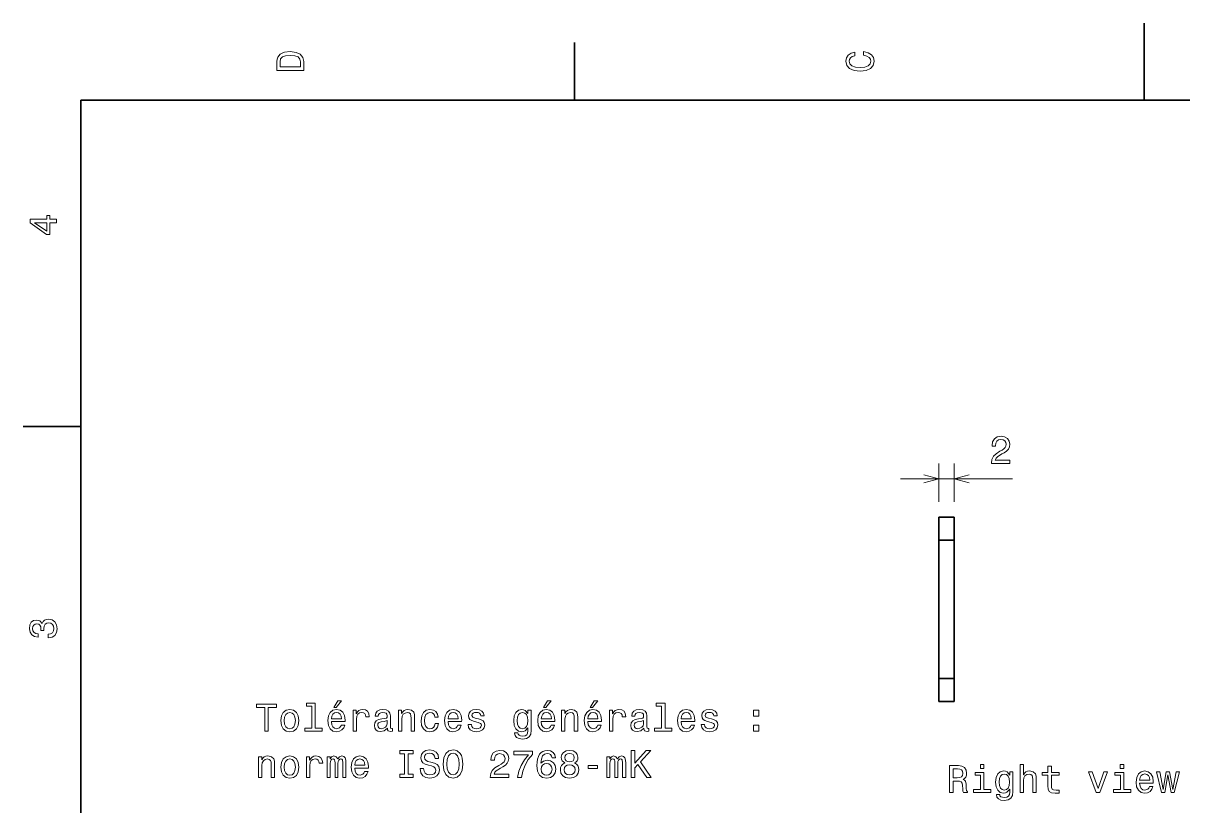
# Model space of a CAD drawing. Extents: x 0 to 297, y 0 to 210.
# Drawn here: x 2.5 to 153.5, y 108.1 to 210 of the extents above; entities that cross this region are included whole.
import ezdxf

# ---------------------------------------------------------------- set-up
doc = ezdxf.new("R2010")
doc.units = 0

msp = doc.modelspace()

# ---------------------------------------------------------------- linework, layer by layer
at = {"color": 7, "lineweight": 35, "ltscale": 0.25}
msp.add_line((148.5, 200), (148.5, 210), dxfattribs=at)
at = {"color": 7, "lineweight": 35, "ltscale": 0.1875}
for p, q in [((74.300003, 200), (74.300003, 207.5)), ((10, 157.5), (2.5, 157.5))]:
    msp.add_line(p, q, dxfattribs=at)
at = {"color": 7, "lineweight": 35}
for p, q in [((287, 200), (10, 200)), ((10, 200), (10, 10))]:
    msp.add_line(p, q, dxfattribs=at)
at = {"color": 7, "lineweight": 13, "ltscale": 0.124814}
for p, q in [((121.736954, 147.700104), (121.736954, 152.692673)), ((123.736954, 147.700104), (123.736954, 152.692673))]:
    msp.add_line(p, q, dxfattribs=at)
at = {"color": 7, "lineweight": 13, "ltscale": 0.364952}
msp.add_line((116.736954, 150.692673), (131.335037, 150.692673), dxfattribs=at)
at = {"color": 7, "lineweight": 35, "ltscale": 0.075}
for p, q in [((121.736954, 142.700104), (121.736954, 145.700104)), ((123.736954, 142.700104), (123.736954, 145.700104)), ((121.736954, 121.700104), (121.736954, 124.700104)), ((123.736954, 121.700104), (123.736954, 124.700104))]:
    msp.add_line(p, q, dxfattribs=at)
at = {"color": 7, "lineweight": 35, "ltscale": 0.05}
for p, q in [((121.736954, 145.700104), (123.736954, 145.700104)), ((123.736954, 142.700104), (121.736954, 142.700104)), ((123.736954, 124.700104), (121.736954, 124.700104)), ((121.736954, 121.700104), (123.736954, 121.700104))]:
    msp.add_line(p, q, dxfattribs=at)
at = {"color": 7, "lineweight": 35, "ltscale": 0.45}
for p, q in [((121.736954, 124.700104), (121.736954, 142.700104)), ((123.736954, 124.700104), (123.736954, 142.700104))]:
    msp.add_line(p, q, dxfattribs=at)
at = {"color": 7, "lineweight": 13}
for points in [[(35.533215, 204.994965), (35.533215, 203.829971), (39.033215, 203.829971), (39.033215, 204.994965), (38.922264, 205.544678), (38.584366, 205.953171), (38.034657, 206.205338), (37.283215, 206.296112), (36.516644, 206.215424), (36.21405, 206.114563), (35.971977, 205.973343), (35.644165, 205.56485), (35.563473, 205.297562)], [(35.951801, 204.959656), (36.027451, 205.342941), (36.259438, 205.605194), (36.672985, 205.761536), (37.283215, 205.811966), (37.873272, 205.756485), (38.286816, 205.600143), (38.533936, 205.332855), (38.614628, 204.959656), (38.614628, 204.298996), (35.951801, 204.298996)], [(111.93206, 205.817017), (112.35569, 205.716141), (112.658287, 205.549713), (112.844887, 205.317734), (112.905403, 205.045395), (112.814629, 204.71759), (112.54229, 204.460388), (112.098488, 204.28891), (111.483215, 204.233429), (110.872986, 204.28891), (110.424141, 204.455338), (110.151802, 204.71254), (110.055984, 205.045395), (110.106415, 205.287476), (110.247627, 205.494247), (110.474571, 205.655624), (110.787247, 205.766571), (110.787247, 206.245682), (110.308144, 206.094391), (109.94503, 205.832138), (109.718086, 205.474075), (109.637398, 205.045395), (109.763474, 204.510818), (110.116501, 204.10231), (110.696472, 203.840057), (111.483215, 203.749283), (112.269958, 203.840057), (112.84993, 204.10231), (113.208, 204.510818), (113.329041, 205.045395), (113.233215, 205.51442), (112.965927, 205.892654), (112.527161, 206.159943), (111.93206, 206.301163)], [(6.833213, 184.02739), (6.833213, 184.481277), (5.965778, 184.481277), (5.965778, 184.98056), (5.56232, 184.98056), (5.56232, 184.481277), (3.408862, 184.481277), (3.408862, 184.022339), (5.521974, 182.489197), (5.965778, 182.489197), (5.965778, 184.02739)], [(5.56232, 182.912827), (3.993876, 184.02739), (5.56232, 184.02739)], [(128.586487, 152.692673), (130.992111, 152.692673), (130.992111, 153.126389), (129.090805, 153.126389), (129.196716, 153.363419), (129.378265, 153.560104), (129.938065, 153.918182), (130.235626, 154.069473), (130.568481, 154.286331), (130.805511, 154.538498), (130.941666, 154.836044), (130.992111, 155.173935), (130.906372, 155.597565), (130.669342, 155.93042), (130.306229, 156.142242), (129.837204, 156.217896), (129.353058, 156.132156), (128.984894, 155.895126), (128.747864, 155.516876), (128.667175, 155.017609), (128.667175, 154.946991), (129.126114, 154.946991), (129.126114, 154.987335), (129.171494, 155.330276), (129.307663, 155.582443), (129.524521, 155.74382), (129.811996, 155.799301), (130.104492, 155.748871), (130.32135, 155.622787), (130.46257, 155.426102), (130.513, 155.178986), (130.477692, 154.946991), (130.381866, 154.750305), (130.22049, 154.578842), (129.998596, 154.427536), (129.701035, 154.266159), (129.206802, 153.953476), (128.858826, 153.620621), (128.652054, 153.217163), (128.586487, 152.707809)], [(5.73379, 129.979111), (5.769093, 129.979111), (6.253242, 130.059799), (6.616354, 130.296829), (6.848343, 130.670029), (6.934078, 131.164276), (6.848343, 131.688766), (6.626441, 132.082138), (6.273415, 132.334305), (5.819525, 132.425079), (5.521974, 132.384735), (5.279899, 132.273788), (5.0933, 132.092224), (4.957133, 131.850143), (4.684798, 132.177963), (4.251081, 132.293961), (3.857709, 132.218307), (3.560158, 132.00145), (3.373559, 131.648422), (3.307997, 131.164276), (3.388689, 130.710388), (3.610591, 130.362396), (3.963617, 130.135452), (4.432637, 130.059799), (4.46794, 130.059799), (4.46794, 130.508652), (4.145173, 130.548996), (3.913184, 130.680115), (3.771974, 130.891937), (3.721542, 131.189484), (3.761888, 131.451736), (3.867795, 131.643372), (4.039265, 131.759369), (4.271254, 131.804764), (4.518372, 131.759369), (4.684798, 131.638336), (4.785663, 131.426514), (4.815922, 131.139053), (4.810879, 130.942368), (5.209294, 130.942368), (5.199208, 131.189484), (5.244596, 131.507217), (5.365634, 131.744247), (5.56232, 131.885452), (5.819525, 131.935883), (6.112032, 131.880417), (6.328891, 131.734161), (6.465058, 131.502167), (6.510447, 131.194534), (6.460014, 130.876801), (6.308718, 130.644821), (6.066643, 130.498566), (5.73379, 130.443085)], [(33.956127, 117.843475), (34.420105, 117.843475), (34.420105, 120.919846), (35.479183, 120.919846), (35.479183, 121.343475), (32.892006, 121.343475), (32.892006, 120.919846), (33.956127, 120.919846)], [(40.098778, 121.091316), (40.098778, 118.216675), (39.185955, 118.216675), (39.185955, 117.843475), (41.450363, 117.843475), (41.450363, 118.216675), (40.542583, 118.216675), (40.542583, 121.464516), (39.402813, 121.464516), (39.402813, 121.091316)], [(42.948204, 120.919846), (43.245754, 120.919846), (43.946762, 121.777191), (43.452526, 121.777191)], [(70.272408, 120.919846), (70.569962, 120.919846), (71.270966, 121.777191), (70.776733, 121.777191)], [(76.344452, 120.919846), (76.641998, 120.919846), (77.34301, 121.777191), (76.84877, 121.777191)], [(85.639114, 121.091316), (85.639114, 118.216675), (84.726295, 118.216675), (84.726295, 117.843475), (86.990707, 117.843475), (86.990707, 118.216675), (86.082924, 118.216675), (86.082924, 121.464516), (84.943153, 121.464516), (84.943153, 121.091316)], [(36.049068, 119.195061), (36.129761, 118.579788), (36.361748, 118.125893), (36.729904, 117.843475), (37.22414, 117.747658), (37.713333, 117.843475), (38.08149, 118.12085), (38.313477, 118.574745), (38.399212, 119.195061), (38.313477, 119.810333), (38.08149, 120.269264), (37.713333, 120.546646), (37.22414, 120.647507), (36.729904, 120.546646), (36.361748, 120.264221), (36.129761, 119.810333)], [(36.502956, 119.200104), (36.548347, 119.653992), (36.689556, 119.981804), (36.916504, 120.183533), (37.22414, 120.254135), (37.526733, 120.183533), (37.753677, 119.986847), (37.89489, 119.653992), (37.94532, 119.200104), (37.89489, 118.741173), (37.753677, 118.408318), (37.526733, 118.206589), (37.22414, 118.141029), (36.916504, 118.206589), (36.689556, 118.408318), (36.548347, 118.741173)], [(42.640564, 119.068977), (44.415783, 119.068977), (44.420826, 119.275749), (44.340134, 119.855721), (44.118233, 120.289444), (43.765205, 120.551689), (43.296185, 120.647507), (42.837254, 120.546646), (42.484226, 120.264221), (42.257282, 119.80529), (42.17659, 119.200104), (42.252239, 118.579788), (42.479183, 118.125893), (42.827164, 117.843475), (43.281055, 117.747658), (43.674427, 117.813217), (43.997192, 117.984688), (44.234226, 118.257019), (44.370392, 118.620132), (43.931633, 118.620132), (43.840855, 118.418404), (43.709732, 118.267105), (43.336533, 118.146072), (43.049068, 118.201546), (42.832207, 118.378059), (42.690998, 118.66552), (42.640564, 119.053848)], [(42.640564, 119.442177), (42.696041, 119.790161), (42.832207, 120.047363), (43.038982, 120.203705), (43.311317, 120.259178), (43.578606, 120.203705), (43.785378, 120.047363), (43.911461, 119.790161), (43.956848, 119.442177)], [(45.454689, 117.843475), (45.898491, 117.843475), (45.898491, 119.391747), (45.943878, 119.764946), (46.080048, 120.032234), (46.301949, 120.193619), (46.599499, 120.249092), (46.821404, 120.213791), (46.987827, 120.11293), (47.088692, 119.94146), (47.123997, 119.709473), (47.572845, 119.709473), (47.512325, 120.117973), (47.345898, 120.410477), (47.06852, 120.58699), (46.690277, 120.647507), (46.433075, 120.607162), (46.21117, 120.506302), (46.014484, 120.334831), (45.858147, 120.102844), (45.858147, 120.551689), (45.454689, 120.551689)], [(49.933075, 118.196503), (49.933075, 118.181374), (49.95829, 118.009903), (50.033936, 117.888863), (50.351662, 117.793045), (50.598778, 117.833389), (50.598778, 118.176331), (50.492874, 118.161201), (50.351662, 118.226761), (50.326447, 118.42849), (50.326447, 119.830505), (50.265926, 120.188576), (50.089417, 120.440735), (49.781776, 120.592033), (49.348061, 120.647507), (48.924431, 120.58699), (48.611748, 120.41552), (48.415062, 120.148232), (48.349503, 119.795204), (48.349503, 119.764946), (48.747917, 119.764946), (48.783218, 119.976761), (48.894169, 120.128059), (49.075726, 120.218834), (49.332932, 120.254135), (49.580048, 120.22892), (49.756561, 120.153275), (49.862469, 120.022148), (49.897774, 119.840591), (49.877598, 119.628777), (49.796906, 119.522873), (49.595177, 119.472435), (49.216934, 119.432091), (48.783218, 119.341316), (48.475582, 119.179932), (48.294025, 118.927773), (48.238548, 118.554573), (48.288982, 118.221718), (48.44532, 117.974602), (48.697483, 117.81826), (49.045464, 117.762787), (49.514488, 117.86869)], [(51.360306, 117.843475), (51.804111, 117.843475), (51.804111, 119.406876), (51.849503, 119.764946), (51.995754, 120.027191), (52.222698, 120.188576), (52.525291, 120.249092), (52.767368, 120.198662), (52.918663, 120.062492), (52.994312, 119.835548), (53.019531, 119.532959), (53.019531, 117.843475), (53.463333, 117.843475), (53.463333, 119.623734), (53.443161, 119.981804), (53.352383, 120.279358), (53.054832, 120.551689), (52.590855, 120.647507), (52.333649, 120.612206), (52.116791, 120.516388), (51.930191, 120.355003), (51.783936, 120.138145), (51.783936, 120.551689), (51.360306, 120.551689)], [(56.121117, 119.653992), (56.559875, 119.653992), (56.469097, 120.057449), (56.252239, 120.375175), (55.914345, 120.571861), (55.475582, 120.647507), (54.991432, 120.546646), (54.623276, 120.264221), (54.391289, 119.80529), (54.310596, 119.190018), (54.386246, 118.579788), (54.61319, 118.125893), (54.97126, 117.843475), (55.460453, 117.747658), (55.894173, 117.823303), (56.232067, 118.035118), (56.464054, 118.367973), (56.564919, 118.811775), (56.141289, 118.811775), (56.065639, 118.529358), (55.924431, 118.317535), (55.722702, 118.186417), (55.475582, 118.146072), (55.167946, 118.211632), (54.946045, 118.413361), (54.809875, 118.741173), (54.764488, 119.205147), (54.809875, 119.659035), (54.951088, 119.986847), (55.178032, 120.188576), (55.475582, 120.259178), (55.737831, 120.213791), (55.934517, 120.097801), (56.065639, 119.906158)], [(57.820683, 119.068977), (59.595898, 119.068977), (59.600941, 119.275749), (59.520248, 119.855721), (59.298347, 120.289444), (58.94532, 120.551689), (58.476303, 120.647507), (58.017368, 120.546646), (57.664345, 120.264221), (57.437397, 119.80529), (57.356705, 119.200104), (57.432354, 118.579788), (57.659298, 118.125893), (58.007282, 117.843475), (58.461174, 117.747658), (58.854546, 117.813217), (59.177311, 117.984688), (59.414345, 118.257019), (59.550507, 118.620132), (59.111748, 118.620132), (59.020969, 118.418404), (58.889847, 118.267105), (58.516647, 118.146072), (58.229183, 118.201546), (58.012325, 118.378059), (57.871117, 118.66552), (57.820683, 119.053848)], [(57.820683, 119.442177), (57.87616, 119.790161), (58.012325, 120.047363), (58.219097, 120.203705), (58.491432, 120.259178), (58.75872, 120.203705), (58.965492, 120.047363), (59.091576, 119.790161), (59.136963, 119.442177)], [(61.794746, 119.422005), (61.36607, 119.522873), (61.048347, 119.638863), (60.94244, 119.875893), (60.972698, 120.04232), (61.078606, 120.163361), (61.250076, 120.239006), (61.497192, 120.269264), (61.734226, 120.239006), (61.920826, 120.148232), (62.041862, 120.012062), (62.092293, 119.830505), (62.526012, 119.830505), (62.526012, 119.840591), (62.450363, 120.168404), (62.243591, 120.425606), (61.920826, 120.58699), (61.497192, 120.647507), (61.06852, 120.58699), (60.75584, 120.420563), (60.559155, 120.173447), (60.498634, 119.860764), (60.544022, 119.558174), (60.685234, 119.346359), (60.917221, 119.195061), (61.255119, 119.089149), (61.749355, 118.968117), (62.051949, 118.842033), (62.132641, 118.741173), (62.162903, 118.589874), (62.117512, 118.403275), (61.996475, 118.262062), (61.799789, 118.171288), (61.53754, 118.141029), (61.260162, 118.171288), (61.058434, 118.277191), (60.922264, 118.448662), (60.866791, 118.685692), (60.438118, 118.685692), (60.50872, 118.282234), (60.715492, 117.989731), (61.043304, 117.813217), (61.497192, 117.747658), (61.97126, 117.813217), (62.319241, 117.989731), (62.531055, 118.272148), (62.606705, 118.640305), (62.551231, 118.958031), (62.39489, 119.174889), (62.137684, 119.316101)], [(68.648491, 117.964516), (68.648491, 120.551689), (68.224854, 120.551689), (68.224854, 120.11293), (67.876877, 120.511345), (67.665054, 120.612206), (67.428024, 120.647507), (66.999359, 120.546646), (66.666504, 120.264221), (66.449646, 119.810333), (66.373993, 119.200104), (66.449646, 118.584831), (66.666504, 118.130936), (66.999359, 117.843475), (67.428024, 117.747658), (67.670105, 117.782959), (67.871834, 117.873734), (68.224854, 118.257019), (68.224854, 117.873734), (68.184509, 117.571144), (68.073563, 117.354279), (67.86174, 117.228203), (67.544022, 117.182816), (67.266647, 117.213074), (67.069962, 117.288719), (66.953964, 117.419846), (66.918663, 117.596359), (66.48999, 117.596359), (66.48999, 117.576187), (66.55555, 117.253418), (66.757278, 117.011345), (67.080048, 116.855003), (67.518806, 116.79953), (68.043304, 116.875175), (68.391281, 117.08699), (68.587967, 117.455147)], [(66.832932, 119.200104), (66.878311, 119.648949), (67.014481, 119.981804), (67.226303, 120.17849), (67.50872, 120.249092), (67.806274, 120.17849), (68.028168, 119.981804), (68.164337, 119.648949), (68.214767, 119.200104), (68.164337, 118.741173), (68.028168, 118.413361), (67.806274, 118.211632), (67.50872, 118.146072), (67.226303, 118.211632), (67.014481, 118.413361), (66.878311, 118.746216)], [(69.964767, 119.068977), (71.73999, 119.068977), (71.745026, 119.275749), (71.664337, 119.855721), (71.442436, 120.289444), (71.089409, 120.551689), (70.620392, 120.647507), (70.161453, 120.546646), (69.808426, 120.264221), (69.581482, 119.80529), (69.500793, 119.200104), (69.576447, 118.579788), (69.803391, 118.125893), (70.151367, 117.843475), (70.605255, 117.747658), (70.998634, 117.813217), (71.321396, 117.984688), (71.558426, 118.257019), (71.694595, 118.620132), (71.255836, 118.620132), (71.165054, 118.418404), (71.033936, 118.267105), (70.660736, 118.146072), (70.373276, 118.201546), (70.156418, 118.378059), (70.015198, 118.66552), (69.964767, 119.053848)], [(69.964767, 119.442177), (70.020248, 119.790161), (70.156418, 120.047363), (70.36319, 120.203705), (70.635521, 120.259178), (70.902817, 120.203705), (71.109589, 120.047363), (71.235664, 119.790161), (71.281052, 119.442177)], [(72.612465, 117.843475), (73.056267, 117.843475), (73.056267, 119.406876), (73.101654, 119.764946), (73.24791, 120.027191), (73.474854, 120.188576), (73.777451, 120.249092), (74.019524, 120.198662), (74.170822, 120.062492), (74.246475, 119.835548), (74.271683, 119.532959), (74.271683, 117.843475), (74.715492, 117.843475), (74.715492, 119.623734), (74.695313, 119.981804), (74.604538, 120.279358), (74.306992, 120.551689), (73.843018, 120.647507), (73.585808, 120.612206), (73.36895, 120.516388), (73.18235, 120.355003), (73.036095, 120.138145), (73.036095, 120.551689), (72.612465, 120.551689)], [(76.036819, 119.068977), (77.812027, 119.068977), (77.817078, 119.275749), (77.736382, 119.855721), (77.514481, 120.289444), (77.161453, 120.551689), (76.692436, 120.647507), (76.233505, 120.546646), (75.880478, 120.264221), (75.653534, 119.80529), (75.572838, 119.200104), (75.648483, 118.579788), (75.875427, 118.125893), (76.223419, 117.843475), (76.677307, 117.747658), (77.070679, 117.813217), (77.393448, 117.984688), (77.630478, 118.257019), (77.766647, 118.620132), (77.327881, 118.620132), (77.237106, 118.418404), (77.10598, 118.267105), (76.73278, 118.146072), (76.445313, 118.201546), (76.228455, 118.378059), (76.08725, 118.66552), (76.036819, 119.053848)], [(76.036819, 119.442177), (76.092285, 119.790161), (76.228455, 120.047363), (76.435226, 120.203705), (76.707565, 120.259178), (76.974854, 120.203705), (77.181625, 120.047363), (77.307709, 119.790161), (77.353096, 119.442177)], [(78.850937, 117.843475), (79.294739, 117.843475), (79.294739, 119.391747), (79.340134, 119.764946), (79.476295, 120.032234), (79.698196, 120.193619), (79.995743, 120.249092), (80.217651, 120.213791), (80.384079, 120.11293), (80.48494, 119.94146), (80.520248, 119.709473), (80.969086, 119.709473), (80.908569, 120.117973), (80.742142, 120.410477), (80.464767, 120.58699), (80.086525, 120.647507), (79.829323, 120.607162), (79.607422, 120.506302), (79.410736, 120.334831), (79.254395, 120.102844), (79.254395, 120.551689), (78.850937, 120.551689)], [(83.329315, 118.196503), (83.329315, 118.181374), (83.354538, 118.009903), (83.430183, 117.888863), (83.74791, 117.793045), (83.995026, 117.833389), (83.995026, 118.176331), (83.889114, 118.161201), (83.74791, 118.226761), (83.722687, 118.42849), (83.722687, 119.830505), (83.66217, 120.188576), (83.485657, 120.440735), (83.178024, 120.592033), (82.744308, 120.647507), (82.320679, 120.58699), (82.007996, 120.41552), (81.81131, 120.148232), (81.745743, 119.795204), (81.745743, 119.764946), (82.144165, 119.764946), (82.179466, 119.976761), (82.290421, 120.128059), (82.47197, 120.218834), (82.729172, 120.254135), (82.976295, 120.22892), (83.152809, 120.153275), (83.258713, 120.022148), (83.294022, 119.840591), (83.273849, 119.628777), (83.193153, 119.522873), (82.991425, 119.472435), (82.613182, 119.432091), (82.179466, 119.341316), (81.871826, 119.179932), (81.690277, 118.927773), (81.634796, 118.554573), (81.685226, 118.221718), (81.841568, 117.974602), (82.093735, 117.81826), (82.441711, 117.762787), (82.910736, 117.86869)], [(88.180908, 119.068977), (89.956116, 119.068977), (89.961166, 119.275749), (89.88047, 119.855721), (89.658569, 120.289444), (89.305542, 120.551689), (88.836525, 120.647507), (88.377594, 120.546646), (88.024567, 120.264221), (87.797623, 119.80529), (87.716927, 119.200104), (87.792572, 118.579788), (88.019516, 118.125893), (88.367508, 117.843475), (88.821396, 117.747658), (89.214767, 117.813217), (89.537537, 117.984688), (89.774567, 118.257019), (89.910736, 118.620132), (89.47197, 118.620132), (89.381195, 118.418404), (89.250069, 118.267105), (88.876869, 118.146072), (88.589401, 118.201546), (88.372543, 118.378059), (88.231339, 118.66552), (88.180908, 119.053848)], [(88.180908, 119.442177), (88.236374, 119.790161), (88.372543, 120.047363), (88.579315, 120.203705), (88.851654, 120.259178), (89.118942, 120.203705), (89.325714, 120.047363), (89.451797, 119.790161), (89.497185, 119.442177)], [(92.154968, 119.422005), (91.726288, 119.522873), (91.408569, 119.638863), (91.302658, 119.875893), (91.332916, 120.04232), (91.438828, 120.163361), (91.610298, 120.239006), (91.857414, 120.269264), (92.094452, 120.239006), (92.281052, 120.148232), (92.402084, 120.012062), (92.452515, 119.830505), (92.88623, 119.830505), (92.88623, 119.840591), (92.810585, 120.168404), (92.603813, 120.425606), (92.281052, 120.58699), (91.857414, 120.647507), (91.428741, 120.58699), (91.116058, 120.420563), (90.919373, 120.173447), (90.858856, 119.860764), (90.904251, 119.558174), (91.045456, 119.346359), (91.277443, 119.195061), (91.615341, 119.089149), (92.109573, 118.968117), (92.41217, 118.842033), (92.492859, 118.741173), (92.523117, 118.589874), (92.477737, 118.403275), (92.356697, 118.262062), (92.160011, 118.171288), (91.897766, 118.141029), (91.620384, 118.171288), (91.418655, 118.277191), (91.282486, 118.448662), (91.227013, 118.685692), (90.79834, 118.685692), (90.868942, 118.282234), (91.075714, 117.989731), (91.403526, 117.813217), (91.857414, 117.747658), (92.331482, 117.813217), (92.679459, 117.989731), (92.891281, 118.272148), (92.966927, 118.640305), (92.911453, 118.958031), (92.755112, 119.174889), (92.49791, 119.316101)], [(97.596611, 119.800247), (98.292572, 119.800247), (98.292572, 120.551689), (97.596611, 120.551689)], [(49.882641, 118.791603), (49.822121, 118.529358), (49.66074, 118.327621), (49.418663, 118.196503), (49.121117, 118.151115), (48.929474, 118.176331), (48.793304, 118.257019), (48.707569, 118.398232), (48.682354, 118.594917), (48.702526, 118.771431), (48.783218, 118.897507), (49.105984, 119.038719), (49.514488, 119.099236), (49.882641, 119.220276)], [(83.278885, 118.791603), (83.218369, 118.529358), (83.056992, 118.327621), (82.814911, 118.196503), (82.517365, 118.151115), (82.325714, 118.176331), (82.189552, 118.257019), (82.103821, 118.398232), (82.078598, 118.594917), (82.09877, 118.771431), (82.179466, 118.897507), (82.502228, 119.038719), (82.910736, 119.099236), (83.278885, 119.220276)], [(97.596611, 117.843475), (98.292572, 117.843475), (98.292572, 118.594917), (97.596611, 118.594917)], [(52.172264, 112.220276), (51.526733, 112.220276), (51.526733, 111.796646), (53.281776, 111.796646), (53.281776, 112.220276), (52.636246, 112.220276), (52.636246, 114.873016), (53.281776, 114.873016), (53.281776, 115.296646), (51.526733, 115.296646), (51.526733, 114.873016), (52.172264, 114.873016)], [(54.643448, 112.951546), (54.184517, 112.951546), (54.285378, 112.416962), (54.537544, 112.02359), (54.925873, 111.78656), (55.450363, 111.700829), (55.969818, 111.781517), (56.358147, 112.003418), (56.605263, 112.351402), (56.696045, 112.810333), (56.620396, 113.223877), (56.408577, 113.491173), (56.065639, 113.667686), (55.606705, 113.798805), (55.213333, 113.89463), (54.956131, 114.005577), (54.809875, 114.166962), (54.764488, 114.419128), (54.809875, 114.646072), (54.941002, 114.817543), (55.142731, 114.933533), (55.420105, 114.973877), (55.70253, 114.923447), (55.924431, 114.787277), (56.070683, 114.560333), (56.141289, 114.252701), (56.60022, 114.252701), (56.60022, 114.262787), (56.519531, 114.736847), (56.282501, 115.089874), (55.909302, 115.311775), (55.404976, 115.387421), (54.951088, 115.311775), (54.598061, 115.09996), (54.371117, 114.772148), (54.290424, 114.348518), (54.355988, 113.970276), (54.54763, 113.713074), (54.85022, 113.541603), (55.263767, 113.410477), (55.672268, 113.294487), (55.979904, 113.183533), (56.166504, 113.022148), (56.232067, 112.759903), (56.171547, 112.492615), (56.015205, 112.290886), (55.778175, 112.164803), (55.470539, 112.124458), (55.127602, 112.179932), (54.865349, 112.341316), (54.698925, 112.603561)], [(57.180191, 113.546646), (57.270969, 112.759903), (57.533218, 112.179932), (57.941719, 111.821861), (58.476303, 111.700829), (59.00584, 111.821861), (59.419388, 112.179932), (59.67659, 112.759903), (59.772411, 113.546646), (59.67659, 114.328346), (59.565639, 114.646072), (59.419388, 114.908318), (59.00584, 115.266388), (58.753677, 115.357162), (58.476303, 115.392471), (57.936676, 115.266388), (57.528175, 114.913361), (57.270969, 114.333389)], [(57.664345, 113.546646), (57.719818, 114.156876), (57.886246, 114.605721), (58.143448, 114.878059), (58.476303, 114.973877), (58.804111, 114.878059), (59.061317, 114.600677), (59.227745, 114.151833), (59.288261, 113.546646), (59.227745, 112.936417), (59.061317, 112.487572), (58.804111, 112.215233), (58.476303, 112.124458), (58.143448, 112.215233), (57.886246, 112.487572), (57.719818, 112.931374)], [(63.317799, 111.796646), (65.723419, 111.796646), (65.723419, 112.230362), (63.822121, 112.230362), (63.928028, 112.467392), (64.109589, 112.664078), (64.669388, 113.022148), (64.966934, 113.173447), (65.299789, 113.390305), (65.536819, 113.642471), (65.672989, 113.940018), (65.723419, 114.277916), (65.63768, 114.701546), (65.40065, 115.034401), (65.037537, 115.246216), (64.56852, 115.321861), (64.084366, 115.23613), (63.716213, 114.999092), (63.479179, 114.620857), (63.398491, 114.121574), (63.398491, 114.050972), (63.857422, 114.050972), (63.857422, 114.091316), (63.902813, 114.434258), (64.038979, 114.686417), (64.255836, 114.847801), (64.543304, 114.903275), (64.835815, 114.852844), (65.052673, 114.726761), (65.193878, 114.530075), (65.244308, 114.282959), (65.209007, 114.050972), (65.11319, 113.854286), (64.951805, 113.682816), (64.729904, 113.531517), (64.43235, 113.370132), (63.938118, 113.057449), (63.590134, 112.724602), (63.383362, 112.321144), (63.317799, 111.811775)], [(66.883362, 111.796646), (67.392731, 111.796646), (67.559151, 112.628777), (67.851654, 113.405434), (68.265205, 114.126617), (68.804825, 114.802406), (68.804825, 115.221001), (66.404251, 115.221001), (66.404251, 114.762062), (68.320679, 114.762062), (67.765923, 114.08123), (67.347336, 113.370132), (67.054825, 112.613647)], [(71.830765, 114.353561), (71.73494, 114.762062), (71.513046, 115.064659), (71.170105, 115.256302), (70.726303, 115.321861), (70.428749, 115.28656), (70.171539, 115.190735), (69.944595, 115.034401), (69.75296, 114.8125), (69.601654, 114.535118), (69.490707, 114.19722), (69.420105, 113.798805), (69.399933, 113.34996), (69.480621, 112.63382), (69.727737, 112.114372), (70.12616, 111.801689), (70.670822, 111.695778), (71.160019, 111.78656), (71.533218, 112.02359), (71.775284, 112.39679), (71.861023, 112.870857), (71.775284, 113.34996), (71.543304, 113.718117), (71.185226, 113.950104), (70.741425, 114.030792), (70.262321, 113.929932), (69.904251, 113.642471), (69.979904, 114.19722), (70.141281, 114.595634), (70.388397, 114.832672), (70.731339, 114.913361), (70.983505, 114.873016), (71.17514, 114.767105), (71.301224, 114.590591), (71.366791, 114.353561)], [(73.031052, 113.682816), (72.773849, 113.541603), (72.597336, 113.344917), (72.486389, 113.097801), (72.45108, 112.800247), (72.531769, 112.351402), (72.763763, 112.003418), (73.141998, 111.781517), (73.656418, 111.695778), (74.165779, 111.781517), (74.544022, 112.003418), (74.776009, 112.351402), (74.86174, 112.800247), (74.821396, 113.097801), (74.715492, 113.344917), (74.533936, 113.541603), (74.281769, 113.682816), (74.483505, 113.803848), (74.62471, 113.970276), (74.710449, 114.172005), (74.740707, 114.419128), (74.660019, 114.777191), (74.448196, 115.064659), (74.105255, 115.251259), (73.656418, 115.321861), (73.202522, 115.251259), (72.859581, 115.064659), (72.642723, 114.777191), (72.567078, 114.419128), (72.592293, 114.172005), (72.678024, 113.970276)], [(73.046181, 114.378777), (73.086533, 114.600677), (73.207565, 114.772148), (73.399208, 114.878059), (73.656418, 114.918404), (73.908569, 114.878059), (74.10022, 114.772148), (74.221252, 114.600677), (74.266647, 114.378777), (74.221252, 114.151833), (74.10022, 113.975319), (73.908569, 113.859329), (73.656418, 113.82402), (73.399208, 113.864372), (73.207565, 113.975319), (73.086533, 114.151833)], [(81.670097, 111.796646), (82.134079, 111.796646), (82.134079, 113.04232), (82.547623, 113.48613), (83.722687, 111.796646), (84.287537, 111.796646), (82.875427, 113.82402), (84.247192, 115.296646), (83.631912, 115.296646), (82.134079, 113.677773), (82.134079, 115.296646), (81.670097, 115.296646)], [(33.144169, 111.796646), (33.587971, 111.796646), (33.587971, 113.360046), (33.633362, 113.718117), (33.779613, 113.980362), (34.006561, 114.141747), (34.309155, 114.202263), (34.551228, 114.151833), (34.702526, 114.015663), (34.778175, 113.788719), (34.803391, 113.48613), (34.803391, 111.796646), (35.247192, 111.796646), (35.247192, 113.576904), (35.22702, 113.934975), (35.136242, 114.232529), (34.838692, 114.50486), (34.374718, 114.600677), (34.117512, 114.565376), (33.900654, 114.469559), (33.714054, 114.308174), (33.567799, 114.091316), (33.567799, 114.50486), (33.144169, 114.50486)], [(36.049068, 113.148232), (36.129761, 112.532959), (36.361748, 112.079063), (36.729904, 111.796646), (37.22414, 111.700829), (37.713333, 111.796646), (38.08149, 112.07402), (38.313477, 112.527916), (38.399212, 113.148232), (38.313477, 113.763504), (38.08149, 114.222435), (37.713333, 114.499817), (37.22414, 114.600677), (36.729904, 114.499817), (36.361748, 114.217392), (36.129761, 113.763504)], [(36.502956, 113.153275), (36.548347, 113.607162), (36.689556, 113.934975), (36.916504, 114.136703), (37.22414, 114.207306), (37.526733, 114.136703), (37.753677, 113.940018), (37.89489, 113.607162), (37.94532, 113.153275), (37.89489, 112.694344), (37.753677, 112.361488), (37.526733, 112.15976), (37.22414, 112.0942), (36.916504, 112.15976), (36.689556, 112.361488), (36.548347, 112.694344)], [(39.382641, 111.796646), (39.826447, 111.796646), (39.826447, 113.344917), (39.871834, 113.718117), (40.008003, 113.985405), (40.229904, 114.14679), (40.527454, 114.202263), (40.749355, 114.166962), (40.915783, 114.066101), (41.016647, 113.89463), (41.051949, 113.662643), (41.500797, 113.662643), (41.440277, 114.071144), (41.273849, 114.363647), (40.996475, 114.540161), (40.618233, 114.600677), (40.361027, 114.560333), (40.139126, 114.459473), (39.94244, 114.288002), (39.786098, 114.056015), (39.786098, 114.50486), (39.382641, 114.50486)], [(42.075726, 111.796646), (42.484226, 111.796646), (42.484226, 113.607162), (42.509441, 113.879501), (42.585091, 114.076187), (42.701084, 114.192177), (42.852383, 114.237572), (42.973419, 114.19722), (43.054111, 114.096359), (43.094456, 113.924889), (43.109589, 113.697945), (43.109589, 111.796646), (43.492874, 111.796646), (43.492874, 113.607162), (43.518089, 113.874458), (43.593735, 114.071144), (43.714775, 114.192177), (43.86607, 114.237572), (43.987106, 114.19722), (44.067799, 114.096359), (44.118233, 113.697945), (44.118233, 111.796646), (44.526733, 111.796646), (44.526733, 113.667686), (44.501518, 114.056015), (44.420826, 114.353561), (44.259441, 114.535118), (43.997192, 114.600677), (43.68956, 114.499817), (43.452526, 114.207306), (43.265926, 114.494774), (42.953247, 114.600677), (42.665783, 114.499817), (42.469097, 114.217392), (42.469097, 114.50486), (42.075726, 114.50486)], [(45.67659, 113.022148), (47.451805, 113.022148), (47.456848, 113.22892), (47.376156, 113.808891), (47.154255, 114.242615), (46.801231, 114.50486), (46.332207, 114.600677), (45.873276, 114.499817), (45.520248, 114.217392), (45.293304, 113.758461), (45.212612, 113.153275), (45.288261, 112.532959), (45.515205, 112.079063), (45.86319, 111.796646), (46.317078, 111.700829), (46.710449, 111.766388), (47.033218, 111.937859), (47.270248, 112.21019), (47.406418, 112.573303), (46.967655, 112.573303), (46.876877, 112.371574), (46.745754, 112.220276), (46.372555, 112.099243), (46.085091, 112.154716), (45.868233, 112.33123), (45.72702, 112.61869), (45.67659, 113.007019)], [(45.67659, 113.395348), (45.732063, 113.743332), (45.868233, 114.000534), (46.075005, 114.156876), (46.34734, 114.212349), (46.614632, 114.156876), (46.821404, 114.000534), (46.947483, 113.743332), (46.992874, 113.395348)], [(71.371826, 112.865814), (71.31636, 112.548088), (71.17514, 112.306015), (70.948196, 112.14463), (70.665779, 112.0942), (70.368225, 112.14463), (70.141281, 112.300972), (69.995026, 112.543045), (69.949646, 112.860764), (70.000076, 113.173447), (70.141281, 113.410477), (70.373276, 113.561775), (70.685951, 113.617249), (70.958282, 113.561775), (71.17514, 113.41552), (71.31636, 113.17849)], [(72.935226, 112.810333), (72.980621, 113.077629), (73.126877, 113.279358), (73.353821, 113.410477), (73.656418, 113.455872), (73.953964, 113.410477), (74.180908, 113.279358), (74.327164, 113.077629), (74.377594, 112.810333), (74.327164, 112.522873), (74.180908, 112.306015), (73.953964, 112.164803), (73.656418, 112.119415), (73.353821, 112.164803), (73.126877, 112.306015), (72.980621, 112.522873)], [(76.082199, 112.951546), (77.302666, 112.951546), (77.302666, 113.34996), (76.082199, 113.34996)], [(78.507996, 111.796646), (78.916496, 111.796646), (78.916496, 113.607162), (78.941711, 113.879501), (79.017365, 114.076187), (79.133354, 114.192177), (79.284653, 114.237572), (79.405685, 114.19722), (79.486382, 114.096359), (79.526733, 113.924889), (79.541855, 113.697945), (79.541855, 111.796646), (79.92514, 111.796646), (79.92514, 113.607162), (79.950363, 113.874458), (80.026009, 114.071144), (80.147049, 114.192177), (80.29834, 114.237572), (80.41938, 114.19722), (80.500076, 114.096359), (80.550507, 113.697945), (80.550507, 111.796646), (80.959, 111.796646), (80.959, 113.667686), (80.933792, 114.056015), (80.853096, 114.353561), (80.691711, 114.535118), (80.429466, 114.600677), (80.121826, 114.499817), (79.884796, 114.207306), (79.698196, 114.494774), (79.385513, 114.600677), (79.098053, 114.499817), (78.901367, 114.217392), (78.901367, 114.50486), (78.507996, 114.50486)], [(123.130325, 109.843475), (123.599342, 109.843475), (123.599342, 111.321144), (124.078453, 111.321144), (124.43148, 111.306015), (124.653381, 111.235405), (124.774414, 111.068977), (124.824852, 110.771431), (124.850067, 110.317535), (124.880325, 110.019989), (124.940842, 109.843475), (125.470383, 109.843475), (125.470383, 109.939293), (125.354385, 110.080505), (125.314041, 110.342758), (125.27874, 110.907593), (125.193008, 111.326187), (125.077011, 111.457306), (124.895454, 111.553131), (125.097183, 111.679207), (125.238396, 111.855721), (125.32917, 112.077621), (125.359436, 112.344917), (125.288826, 112.768547), (125.087097, 113.086273), (124.754242, 113.277916), (124.300354, 113.343475), (123.130325, 113.343475)], [(127.618797, 113.464516), (127.14978, 113.464516), (127.14978, 112.96019), (127.618797, 112.96019)], [(132.319092, 109.843475), (132.762894, 109.843475), (132.762894, 111.406876), (132.808273, 111.764946), (132.954529, 112.027191), (133.181473, 112.188576), (133.48407, 112.249092), (133.726151, 112.198662), (133.877441, 112.062492), (133.953094, 111.835548), (133.978302, 111.532959), (133.978302, 109.843475), (134.422119, 109.843475), (134.422119, 111.623734), (134.401947, 111.981804), (134.311157, 112.279358), (134.013611, 112.551689), (133.549637, 112.647507), (133.29747, 112.612206), (133.080612, 112.516388), (132.899063, 112.365089), (132.762894, 112.158318), (132.762894, 113.464516), (132.319092, 113.464516)], [(145.83493, 113.464516), (145.365921, 113.464516), (145.365921, 112.96019), (145.83493, 112.96019)], [(124.169228, 112.914803), (124.476868, 112.884544), (124.693726, 112.788719), (124.829895, 112.612206), (124.875282, 112.334831), (124.824852, 112.04232), (124.688683, 111.865807), (124.456696, 111.775032), (124.138969, 111.749817), (123.599342, 111.749817), (123.599342, 112.914803)], [(127.603668, 110.216675), (127.603668, 112.460907), (126.463898, 112.460907), (126.463898, 112.082672), (127.159866, 112.082672), (127.159866, 110.216675), (126.252083, 110.216675), (126.252083, 109.843475), (128.52153, 109.843475), (128.52153, 110.216675)], [(131.391129, 109.964516), (131.391129, 112.551689), (130.967499, 112.551689), (130.967499, 112.11293), (130.619522, 112.511345), (130.4077, 112.612206), (130.17067, 112.647507), (129.742004, 112.546646), (129.409149, 112.264221), (129.192291, 111.810333), (129.116638, 111.200104), (129.192291, 110.584831), (129.409149, 110.130936), (129.742004, 109.843475), (130.17067, 109.747658), (130.41275, 109.782959), (130.614471, 109.873734), (130.967499, 110.257019), (130.967499, 109.873734), (130.927155, 109.571144), (130.816208, 109.354279), (130.604385, 109.228203), (130.286667, 109.182816), (130.009293, 109.213074), (129.812607, 109.288719), (129.696609, 109.419846), (129.661301, 109.596359), (129.232635, 109.596359), (129.232635, 109.576187), (129.298187, 109.253418), (129.499924, 109.011345), (129.822693, 108.855003), (130.261444, 108.79953), (130.78595, 108.875175), (131.133926, 109.08699), (131.330612, 109.455147)], [(129.575577, 111.200104), (129.620956, 111.648949), (129.757126, 111.981804), (129.968948, 112.17849), (130.251358, 112.249092), (130.54892, 112.17849), (130.770813, 111.981804), (130.906982, 111.648949), (130.957413, 111.200104), (130.906982, 110.741173), (130.770813, 110.413361), (130.54892, 110.211632), (130.251358, 110.146072), (129.968948, 110.211632), (129.757126, 110.413361), (129.620956, 110.746216)], [(135.950211, 112.082672), (135.950211, 110.726044), (135.980469, 110.287277), (136.121674, 109.984688), (136.404099, 109.808174), (136.883209, 109.747658), (137.4077, 109.772873), (137.4077, 110.156158), (137.024414, 110.125893), (136.676437, 110.166245), (136.489838, 110.29232), (136.409149, 110.504135), (136.394012, 110.801689), (136.394012, 112.082672), (137.4077, 112.082672), (137.4077, 112.460907), (136.394012, 112.460907), (136.394012, 113.252701), (135.950211, 113.252701), (135.950211, 112.460907), (135.18364, 112.460907), (135.18364, 112.082672)], [(142.23912, 109.843475), (142.70813, 109.843475), (143.696609, 112.551689), (143.237671, 112.551689), (142.476151, 110.367973), (141.699493, 112.551689), (141.235519, 112.551689)], [(145.819809, 110.216675), (145.819809, 112.460907), (144.680038, 112.460907), (144.680038, 112.082672), (145.376007, 112.082672), (145.376007, 110.216675), (144.468231, 110.216675), (144.468231, 109.843475), (146.737671, 109.843475), (146.737671, 110.216675)], [(147.887527, 111.068977), (149.66275, 111.068977), (149.667786, 111.275749), (149.587097, 111.855721), (149.365204, 112.289444), (149.012177, 112.551689), (148.543152, 112.647507), (148.084213, 112.546646), (147.731186, 112.264221), (147.504242, 111.80529), (147.423553, 111.200104), (147.499207, 110.579788), (147.726151, 110.125893), (148.074127, 109.843475), (148.528015, 109.747658), (148.921387, 109.813217), (149.244156, 109.984688), (149.481186, 110.257019), (149.617355, 110.620132), (149.178589, 110.620132), (149.087814, 110.418404), (148.956696, 110.267105), (148.583496, 110.146072), (148.296036, 110.201546), (148.079178, 110.378059), (147.937958, 110.66552), (147.887527, 111.053848)], [(147.887527, 111.442177), (147.943008, 111.790161), (148.079178, 112.047363), (148.28595, 112.203705), (148.558289, 112.259178), (148.825577, 112.203705), (149.032349, 112.047363), (149.158417, 111.790161), (149.203812, 111.442177)], [(151.17572, 109.843475), (151.579178, 112.143188), (151.982635, 109.843475), (152.406265, 109.843475), (153.07196, 112.551689), (152.643295, 112.551689), (152.194443, 110.251976), (151.796036, 112.551689), (151.357269, 112.551689), (150.958862, 110.251976), (150.51001, 112.551689), (150.08638, 112.551689), (150.752075, 109.843475)]]:
    msp.add_lwpolyline(points, close=True, dxfattribs=at)
for points in [[(119.805099, 150.175034), (121.736954, 150.692673), (119.805099, 151.210312)], [(125.668808, 151.210312), (123.736954, 150.692673), (125.668808, 150.175034)]]:
    msp.add_lwpolyline(points, dxfattribs=at)

doc.saveas('drawing.dxf')
